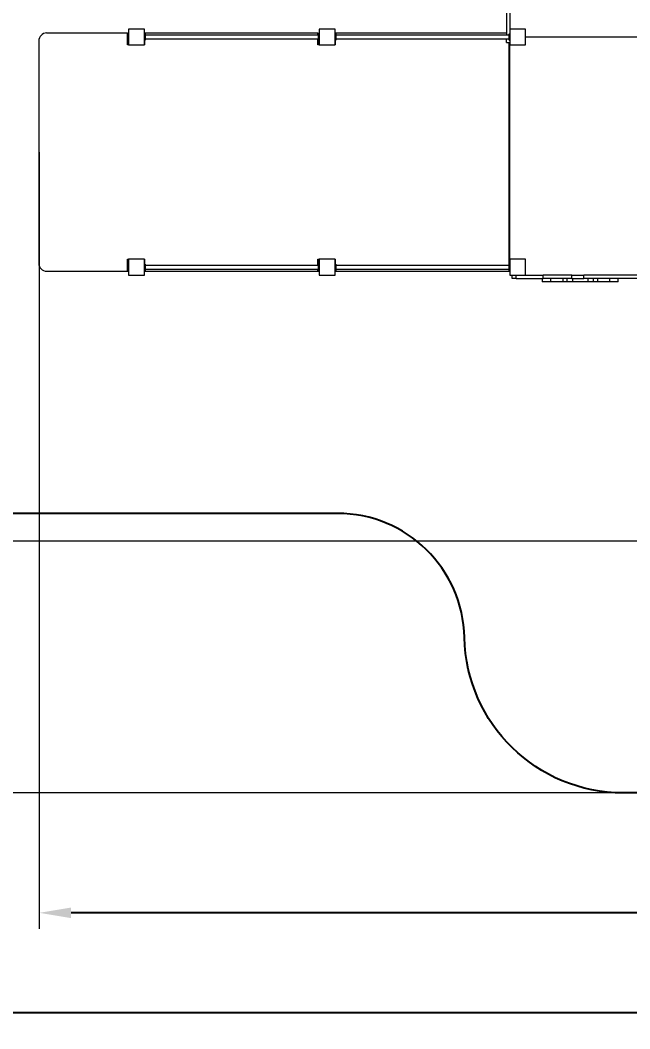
# Model space of a CAD drawing. Header units: millimetres. Extents: x -9796 to 8770, y -5907 to 5265.
# Drawn here: x -5343 to -1503, y -5907 to 445 of the extents above; entities that cross this region are included whole.
import ezdxf

# ---------------------------------------------------------------- set-up
doc = ezdxf.new("R2010")
doc.units = ezdxf.units.MM
for name, color, linetype in [('DiKom', 7, 'Continuous'), ('DIKOM_ОБЪЕКТ', 7, 'Continuous'), ('DIKOM_РАЗМЕР_ЗОНА', 7, 'Continuous'), ('DIKOM_РАЗМЕР_ОБЪЕКТА', 7, 'Continuous')]:
    doc.layers.add(name, color=color, linetype=linetype)
doc.styles.add('style1', font='arial.ttf', dxfattribs={"width": 0.8})
doc.dimstyles.new('1-50', dxfattribs={"dimtxt": 300, "dimasz": 200, "dimexe": 100, "dimexo": 0, "dimgap": 100, "dimtad": 1, "dimdec": 0, "dimtxsty": 'style1', "dimcen": 0, "dimclrd": 7, "dimclre": 7, "dimadec": 1, "dimazin": 2, "dimtfac": 1, "dimtdec": 0, "dimtmove": 0, "dimatfit": 3, "dimfxl": 0, "dimlwd": 25, "dimlwe": 18, "dimarcsym": 0})

# ---------------------------------------------------------------- blocks, each defined once
blk = doc.blocks.new('*D5')
at = {"layer": 'Defpoints', "color": 0, "transparency": 16777216}
for p in [(7270, 166.7), (-5222.8, -386.2), (-5222.8, -5176.4)]:
    blk.add_point(p, dxfattribs=at)
at = {"layer": 'DIKOM_РАЗМЕР_ОБЪЕКТА', "color": 7, "lineweight": 18, "transparency": 16777216}
for p, q in [((7270, 166.7), (7270, -5276.4)), ((-5222.8, -386.2), (-5222.8, -5276.4))]:
    blk.add_line(p, q, dxfattribs=at)
at = {"layer": 'DIKOM_РАЗМЕР_ОБЪЕКТА', "color": 7, "lineweight": 25, "transparency": 16777216}
blk.add_line((7070, -5176.4), (-5022.8, -5176.4), dxfattribs=at)
at = {"layer": 'DIKOM_РАЗМЕР_ОБЪЕКТА', "color": 7, "transparency": 16777216}
for points in [[(-5022.8, -5143.1), (-5022.8, -5209.7), (-5222.8, -5176.4)], [(7070, -5143.1), (7070, -5209.7), (7270, -5176.4)]]:
    blk.add_solid(points, dxfattribs=at)
at = {"layer": 'DIKOM_РАЗМЕР_ОБЪЕКТА', "color": 0, "transparency": 16777216, "insert": (1312.2, -4923.2), "char_height": 300, "attachment_point": 5, "style": 'style1'}
blk.add_mtext('12500', dxfattribs=at)
blk = doc.blocks.new('*D7')
at = {"layer": 'Defpoints', "color": 0, "transparency": 16777216}
for p in [(-807.5, 5264.7), (-9346.4, -4421.2), (65.1, -4421.2)]:
    blk.add_point(p, dxfattribs=at)
at = {"layer": 'DIKOM_РАЗМЕР_ЗОНА', "color": 7, "lineweight": 18, "transparency": 16777216}
for p, q in [((-807.5, 5264.7), (-9446.4, 5264.7)), ((65.1, -4421.2), (-9446.4, -4421.2))]:
    blk.add_line(p, q, dxfattribs=at)
at = {"layer": 'DIKOM_РАЗМЕР_ЗОНА', "color": 7, "lineweight": 25, "transparency": 16777216}
blk.add_line((-9346.4, 5064.7), (-9346.4, -4221.2), dxfattribs=at)
at = {"layer": 'DIKOM_РАЗМЕР_ЗОНА', "color": 7, "transparency": 16777216}
for points in [[(-9379.7, 5064.7), (-9313.1, 5064.7), (-9346.4, 5264.7)], [(-9379.7, -4221.2), (-9313.1, -4221.2), (-9346.4, -4421.2)]]:
    blk.add_solid(points, dxfattribs=at)
at = {"layer": 'DIKOM_РАЗМЕР_ЗОНА', "color": 0, "transparency": 16777216, "insert": (-9599.6, 382.1), "char_height": 300, "attachment_point": 5, "rotation": 90, "style": 'style1'}
blk.add_mtext('9700', dxfattribs=at)
blk = doc.blocks.new('*D6')
at = {"layer": 'Defpoints', "color": 0, "transparency": 16777216}
for p in [(8770, -68.6), (-8225.6, -387.7), (-8225.6, -5806.9)]:
    blk.add_point(p, dxfattribs=at)
at = {"layer": 'DIKOM_РАЗМЕР_ЗОНА', "color": 7, "lineweight": 18, "transparency": 16777216}
for p, q in [((8770, -68.6), (8770, -5906.9)), ((-8225.6, -387.7), (-8225.6, -5906.9))]:
    blk.add_line(p, q, dxfattribs=at)
at = {"layer": 'DIKOM_РАЗМЕР_ЗОНА', "color": 7, "lineweight": 25, "transparency": 16777216}
blk.add_line((8570, -5806.9), (-8025.6, -5806.9), dxfattribs=at)
at = {"layer": 'DIKOM_РАЗМЕР_ЗОНА', "color": 7, "transparency": 16777216}
for points in [[(-8025.6, -5773.6), (-8025.6, -5840.2), (-8225.6, -5806.9)], [(8570, -5773.6), (8570, -5840.2), (8770, -5806.9)]]:
    blk.add_solid(points, dxfattribs=at)
at = {"layer": 'DIKOM_РАЗМЕР_ЗОНА', "color": 0, "transparency": 16777216, "insert": (1304.1, -5553.7), "char_height": 300, "attachment_point": 5, "style": 'style1'}
blk.add_mtext('17000', dxfattribs=at)
blk = doc.blocks.new('*D4')
at = {"layer": 'Defpoints', "color": 0, "transparency": 16777216}
for p in [(-8794.4, 3808.8), (-3658.6, 3808.8), (-510.3, -2835.3)]:
    blk.add_point(p, dxfattribs=at)
at = {"layer": 'DIKOM_РАЗМЕР_ОБЪЕКТА', "color": 7, "lineweight": 18, "transparency": 16777216}
for p, q in [((-3658.6, 3808.8), (-8894.4, 3808.8)), ((-510.3, -2835.3), (-8894.4, -2835.3))]:
    blk.add_line(p, q, dxfattribs=at)
at = {"layer": 'DIKOM_РАЗМЕР_ОБЪЕКТА', "color": 7, "lineweight": 25, "transparency": 16777216}
blk.add_line((-8794.4, -2635.3), (-8794.4, 3608.8), dxfattribs=at)
at = {"layer": 'DIKOM_РАЗМЕР_ОБЪЕКТА', "color": 7, "transparency": 16777216}
for points in [[(-8827.7, 3608.8), (-8761.1, 3608.8), (-8794.4, 3808.8)], [(-8827.7, -2635.3), (-8761.1, -2635.3), (-8794.4, -2835.3)]]:
    blk.add_solid(points, dxfattribs=at)
at = {"layer": 'DIKOM_РАЗМЕР_ОБЪЕКТА', "color": 0, "transparency": 16777216, "insert": (-9047.6, 369.2), "char_height": 300, "attachment_point": 5, "rotation": 90, "style": 'style1'}
blk.add_mtext('6600', dxfattribs=at)

msp = doc.modelspace()

# ---------------------------------------------------------------- linework, layer by layer
at = {"layer": 'DiKom', "color": 3}
msp.add_lwpolyline([(2475.2, -3621.2, -0.414214), (1675.2, -4421.2), (-1544.9, -4421.2, -0.407719), (-2544.6, -3443.4, 0.407719), (-3344.4, -2661.2), (-7225.6, -2661.2, -0.414214), (-8225.6, -1661.2), (-8225.6, 885.7, -0.414214), (-7225.6, 1885.7), (-5946.6, 1885.7, 0.391227), (-5209.9, 2683.2), (-5209.9, 4264.7, -0.414214), (-4209.9, 5264.7), (6540.1, 5264.7, -0.414214)], format="xyb", dxfattribs=at)
at = {"layer": 'DIKOM_ОБЪЕКТ', "color": 7, "linetype": 'Continuous', "lineweight": 15}
for p, q in [((-2280.9, 500.4), (-2280.9, 352.3)), ((-2259.9, 500.4), (-2259.9, 388.8)), ((-4659.9, 388.8), (-4659.9, 288.8)), ((-4559.9, 388.8), (-4659.9, 388.8)), ((-4559.9, 288.8), (-4559.9, 388.8)), ((-3359.9, 388.8), (-3459.9, 388.8)), ((-3459.9, 388.8), (-3459.9, 288.8)), ((-3359.9, 288.8), (-3359.9, 388.8)), ((-2159.9, 388.8), (-2259.9, 388.8)), ((-2259.9, 388.8), (-2259.9, 288.8)), ((-2159.9, 288.8), (-2159.9, 388.8)), ((-4667.6, 363.8), (-5176.2, 363.8)), ((-4667.6, 288.8), (-4667.6, 363.8)), ((-4667.6, 363.8), (-4664.8, 363.8)), ((-4664.8, 288.8), (-4664.8, 363.8)), ((-4555.9, 358.8), (-4559.9, 358.8)), ((-4559.9, 358.8), (-4559.9, 353.8)), ((-4555.9, 353.8), (-4559.9, 353.8)), ((-4559.9, 353.8), (-4559.9, 323.8)), ((-4555.9, 323.8), (-4559.9, 323.8)), ((-4559.9, 323.8), (-4559.9, 318.8)), ((-4555.9, 318.8), (-4559.9, 318.8)), ((-4558.9, 363.8), (-4558.9, 358.8)), ((-3467.6, 363.8), (-4558.9, 363.8)), ((-4558.9, 318.8), (-4558.9, 288.8)), ((-4555.9, 358.8), (-4555.9, 353.8)), ((-4555.9, 353.8), (-4555.9, 323.8)), ((-4555.9, 352.3), (-3463.9, 352.3)), ((-3463.9, 325.3), (-4555.9, 325.3)), ((-4555.9, 323.8), (-4555.9, 318.8)), ((-3467.6, 352.3), (-3467.6, 363.8)), ((-3467.6, 363.8), (-3464.8, 363.8)), ((-3467.6, 288.8), (-3467.6, 325.3)), ((-3464.8, 352.3), (-3464.8, 363.8)), ((-3464.8, 288.8), (-3464.8, 325.3)), ((-3463.9, 358.8), (-3459.9, 358.8)), ((-3463.9, 353.8), (-3463.9, 358.8)), ((-3463.9, 323.8), (-3463.9, 353.8)), ((-3463.9, 353.8), (-3459.9, 353.8)), ((-3463.9, 323.8), (-3459.9, 323.8)), ((-3463.9, 318.8), (-3463.9, 323.8)), ((-3463.9, 318.8), (-3459.9, 318.8)), ((-3355.9, 358.8), (-3359.9, 358.8)), ((-3359.9, 358.8), (-3359.9, 353.8)), ((-3355.9, 353.8), (-3359.9, 353.8)), ((-3359.9, 353.8), (-3359.9, 323.8)), ((-3355.9, 323.8), (-3359.9, 323.8)), ((-3359.9, 323.8), (-3359.9, 318.8)), ((-3355.9, 318.8), (-3359.9, 318.8)), ((-3359, 363.8), (-3359, 358.8)), ((-2280.9, 363.8), (-3359, 363.8)), ((-3359, 318.8), (-3359, 288.8)), ((-3355.9, 358.8), (-3355.9, 353.8)), ((-3355.9, 353.8), (-3355.9, 323.8)), ((-3355.9, 352.3), (-2263.9, 352.3)), ((-2263.9, 325.3), (-3355.9, 325.3)), ((-3355.9, 323.8), (-3355.9, 318.8)), ((-2280.9, 303.8), (-2280.9, 325.3)), ((-2263.9, 358.8), (-2259.9, 358.8)), ((-2263.9, 353.8), (-2263.9, 358.8)), ((-2263.9, 323.8), (-2263.9, 353.8)), ((-2263.9, 353.8), (-2259.9, 353.8)), ((-2263.9, 318.8), (-2263.9, 323.8)), ((-2263.9, 323.8), (-2259.9, 323.8)), ((-2263.9, 318.8), (-2259.9, 318.8)), ((-2159.9, 338.8), (80.9, 338.8)), ((-2159.9, 338.8), (80.9, 338.8)), ((-5225.6, 313.8), (-5225.6, -1086.2)), ((-4659.9, 288.8), (-4667.6, 288.8)), ((-4659.9, 288.8), (-4559.9, 288.8)), ((-4558.9, 288.8), (-4559.9, 288.8)), ((-3459.9, 288.8), (-3467.6, 288.8)), ((-3459.9, 288.8), (-3359.9, 288.8)), ((-3359, 288.8), (-3359.9, 288.8)), ((-2280.9, 303.8), (-2259.9, 303.8)), ((-2262.7, -1091.2), (-2262.7, 303.8)), ((-2259.9, -1061.2), (-2259.9, 288.8)), ((-2259.9, 288.8), (-2159.9, 288.8)), ((-4667.6, -1061.2), (-4659.9, -1061.2)), ((-4667.6, -1136.2), (-4667.6, -1061.2)), ((-4664.8, -1136.2), (-4664.8, -1061.2)), ((-4559.9, -1061.2), (-4659.9, -1061.2)), ((-4659.9, -1061.2), (-4659.9, -1161.2)), ((-4559.9, -1161.2), (-4559.9, -1061.2)), ((-4559.9, -1061.2), (-4558.9, -1061.2)), ((-4558.9, -1061.2), (-4558.9, -1091.2)), ((-3467.6, -1061.2), (-3459.9, -1061.2)), ((-3467.6, -1097.7), (-3467.6, -1061.2)), ((-3464.8, -1097.7), (-3464.8, -1061.2)), ((-3359.9, -1061.2), (-3459.9, -1061.2)), ((-3459.9, -1061.2), (-3459.9, -1161.2)), ((-3359.9, -1161.2), (-3359.9, -1061.2)), ((-3359.9, -1061.2), (-3359, -1061.2)), ((-3359, -1061.2), (-3359, -1091.2)), ((-2159.9, -1061.2), (-2259.9, -1061.2)), ((-2159.9, -1061.2), (-2259.9, -1061.2)), ((-2259.9, -1061.2), (-2259.9, -1161.2)), ((-2159.9, -1161.2), (-2159.9, -1061.2)), ((-5176.2, -1136.2), (-4667.6, -1136.2)), ((-4667.6, -1136.2), (-4664.8, -1136.2)), ((-4555.9, -1091.2), (-4559.9, -1091.2)), ((-4559.9, -1091.2), (-4559.9, -1096.2)), ((-4555.9, -1096.2), (-4559.9, -1096.2)), ((-4559.9, -1096.2), (-4559.9, -1126.2)), ((-4555.9, -1126.2), (-4559.9, -1126.2)), ((-4559.9, -1126.2), (-4559.9, -1131.2)), ((-4555.9, -1131.2), (-4559.9, -1131.2)), ((-4558.9, -1131.2), (-4558.9, -1136.2)), ((-4558.9, -1136.2), (-3467.6, -1136.2)), ((-4555.9, -1091.2), (-4555.9, -1096.2)), ((-4555.9, -1096.2), (-4555.9, -1126.2)), ((-4555.9, -1097.7), (-3463.9, -1097.7)), ((-3463.9, -1124.7), (-4555.9, -1124.7)), ((-4555.9, -1126.2), (-4555.9, -1131.2)), ((-3467.6, -1136.2), (-3467.6, -1124.7)), ((-3467.6, -1136.2), (-3464.8, -1136.2)), ((-3464.8, -1136.2), (-3464.8, -1124.7)), ((-3463.9, -1091.2), (-3459.9, -1091.2)), ((-3463.9, -1096.2), (-3463.9, -1091.2)), ((-3463.9, -1096.2), (-3459.9, -1096.2)), ((-3463.9, -1126.2), (-3463.9, -1096.2)), ((-3463.9, -1126.2), (-3459.9, -1126.2)), ((-3463.9, -1131.2), (-3463.9, -1126.2)), ((-3463.9, -1131.2), (-3459.9, -1131.2)), ((-3355.9, -1091.2), (-3359.9, -1091.2)), ((-3359.9, -1091.2), (-3359.9, -1096.2)), ((-3355.9, -1096.2), (-3359.9, -1096.2)), ((-3359.9, -1096.2), (-3359.9, -1126.2)), ((-3355.9, -1126.2), (-3359.9, -1126.2)), ((-3359.9, -1126.2), (-3359.9, -1131.2)), ((-3355.9, -1131.2), (-3359.9, -1131.2)), ((-3359, -1131.2), (-3359, -1136.2)), ((-3359, -1136.2), (-2262.7, -1136.2)), ((-3355.9, -1091.2), (-3355.9, -1096.2)), ((-3355.9, -1096.2), (-3355.9, -1126.2)), ((-3355.9, -1097.7), (-2263.9, -1097.7)), ((-2263.9, -1124.7), (-3355.9, -1124.7)), ((-3355.9, -1126.2), (-3355.9, -1131.2)), ((-2263.9, -1091.2), (-2259.9, -1091.2)), ((-2263.9, -1096.2), (-2263.9, -1091.2)), ((-2263.9, -1126.2), (-2263.9, -1096.2)), ((-2263.9, -1096.2), (-2259.9, -1096.2)), ((-2263.9, -1126.2), (-2259.9, -1126.2)), ((-2263.9, -1131.2), (-2263.9, -1126.2)), ((-2263.9, -1131.2), (-2259.9, -1131.2)), ((-2262.7, -1136.2), (-2262.7, -1131.2)), ((-2262.7, -1136.2), (-2259.9, -1136.2)), ((-4659.9, -1161.2), (-4559.9, -1161.2)), ((-3459.9, -1161.2), (-3359.9, -1161.2)), ((-2259.9, -1161.2), (-2159.9, -1161.2)), ((-2244.9, -1182.2), (-2244.9, -1161.2)), ((-2219.9, -1182.2), (-2244.9, -1182.2)), ((-2219.9, -1182.2), (-2219.9, -1161.2)), ((-2219.9, -1182.2), (-2048.3, -1182.2)), ((-2159.9, -1161.2), (-2048.3, -1161.2)), ((-2055.1, -1182.2), (-2055.1, -1203.2)), ((-2000, -1203.2), (-2055.1, -1203.2)), ((-2048.3, -1182.2), (-2048.3, -1161.2)), ((-1868.7, -1161.2), (-2048.3, -1161.2)), ((-1868.7, -1182.2), (-2048.3, -1182.2)), ((-2000, -1203.2), (-2000, -1182.2)), ((-1925.8, -1203.2), (-2000, -1203.2)), ((-1925.8, -1182.2), (-1925.8, -1203.2)), ((-1897.1, -1203.2), (-1925.8, -1203.2)), ((-1897.1, -1203.2), (-1897.1, -1182.2)), ((-1865.1, -1203.2), (-1897.1, -1203.2)), ((-1868.7, -1182.2), (-1868.7, -1161.2)), ((-1868.7, -1161.2), (-1793.1, -1161.2)), ((-1868.7, -1182.2), (-1793.1, -1182.2)), ((-1865.1, -1182.2), (-1865.1, -1203.2)), ((-1766.1, -1203.2), (-1865.1, -1203.2)), ((-1793.1, -1182.2), (-1793.1, -1161.2)), ((-1176.7, -1161.2), (-1793.1, -1161.2)), ((-1176.7, -1182.2), (-1793.1, -1182.2)), ((-1766.1, -1203.2), (-1766.1, -1182.2)), ((-1734.1, -1203.2), (-1766.1, -1203.2)), ((-1734.1, -1182.2), (-1734.1, -1203.2)), ((-1705.4, -1203.2), (-1734.1, -1203.2)), ((-1705.4, -1203.2), (-1705.4, -1182.2)), ((-1631.1, -1203.2), (-1705.4, -1203.2)), ((-1631.1, -1182.2), (-1631.1, -1203.2)), ((-1576.1, -1203.2), (-1631.1, -1203.2)), ((-1576.1, -1203.2), (-1576.1, -1182.2))]:
    msp.add_line(p, q, dxfattribs=at)
for centre, start, end in [((-5175.9, 314.2), 90.40762, 180.40252), ((-5175.9, -1086.5), 179.59733, 269.59259)]:
    msp.add_arc(centre, 49.7, start, end, dxfattribs=at)

# ---------------------------------------------------------------- dimensions: what is measured, and where the dimension line sits
at = {"layer": 'DIKOM_РАЗМЕР_ЗОНА'}
for base, p1, p2, angle, text, picture, middle in [((-9346.4, -4421.2), (-807.5, 5264.7), (65.1, -4421.2), 270, '9700', '*D7', (-9346.4, 382.1)), ((-8225.6, -5806.9), (8770, -68.6), (-8225.6, -387.7), 180, '17000', '*D6', (1304.1, -5806.9))]:
    dim = msp.add_linear_dim(base=base, p1=p1, p2=p2, angle=angle, text=text, dimstyle='1-50', override={"dimscale": 1, "dimtix": 0, "dimtofl": 1, "dimtmove": 0, "dimatfit": 3}, dxfattribs=at)
    dim.commit()
    dim.dimension.update_dxf_attribs({"geometry": picture, "text_midpoint": middle, "dimtype": 160})
at = {"layer": 'DIKOM_РАЗМЕР_ОБЪЕКТА'}
for base, p1, p2, angle, text, picture, middle in [((-8794.4, 3808.8), (-510.3, -2835.3), (-3658.6, 3808.8), 270, '6600', '*D4', (-8794.4, 369.2)), ((-5222.8, -5176.4), (7270, 166.7), (-5222.8, -386.2), 180, '12500', '*D5', (1312.2, -5176.4))]:
    dim = msp.add_linear_dim(base=base, p1=p1, p2=p2, angle=angle, text=text, dimstyle='1-50', override={"dimscale": 1, "dimtix": 0, "dimtofl": 1, "dimtmove": 0, "dimatfit": 3}, dxfattribs=at)
    dim.commit()
    dim.dimension.update_dxf_attribs({"geometry": picture, "text_midpoint": middle, "dimtype": 160})

doc.saveas('drawing.dxf')
